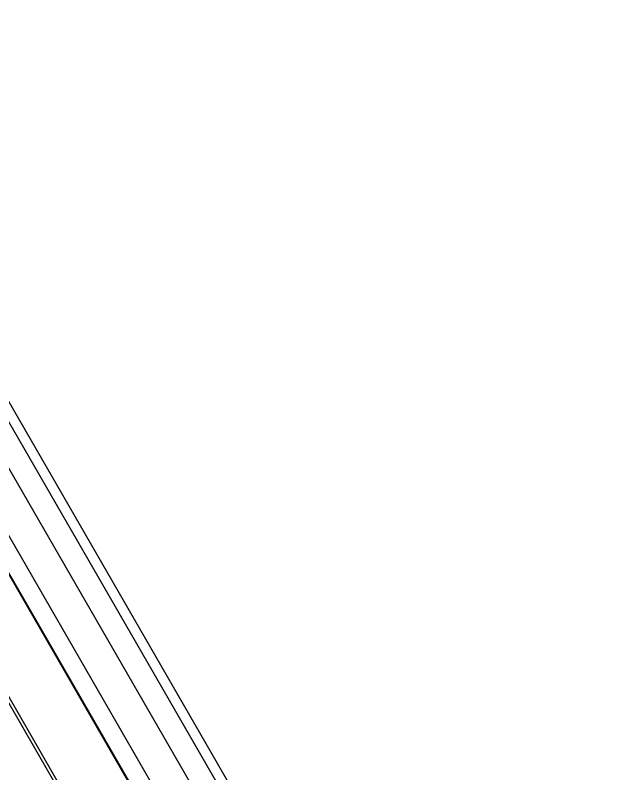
# Model space of a CAD drawing. Extents: x -976302 to -776254, y 5665 to 231437.
# Drawn here: x -792184.3 to -791813.3, y 91303.7 to 91776.9 of the extents above; entities that cross this region are included whole.
import ezdxf

# ---------------------------------------------------------------- set-up
doc = ezdxf.new("R2010")
doc.units = 0
doc.header["$LTSCALE"] = 1000
doc.header["$MEASUREMENT"] = 0
doc.layers.add('暖通', color=7, linetype='Continuous')

msp = doc.modelspace()

# ---------------------------------------------------------------- linework, layer by layer
at = {"layer": '暖通', "color": 7}
for p, q in [((-791818.85, 90883.08), (-792795.06, 92573.92)), ((-791818.85, 90883.08), (-792795.06, 92573.92)), ((-791813.33, 90886.27), (-792789.53, 92577.11)), ((-791813.33, 90886.27), (-792789.53, 92577.11)), ((-791894.14, 90984.73), (-792744.68, 92457.9)), ((-791894.14, 90984.73), (-792744.68, 92457.9)), ((-791926.84, 90999.28), (-792748.42, 92422.3)), ((-791926.84, 90999.28), (-792748.42, 92422.3)), ((-791938.21, 90994.87), (-792757.93, 92414.66)), ((-791938.21, 90994.87), (-792757.93, 92414.66)), ((-791937.84, 90995.08), (-792757.56, 92414.88)), ((-791937.84, 90995.08), (-792757.56, 92414.88)), ((-792790.18, 92390.06), (-791975.63, 90979.22)), ((-792790.18, 92390.06), (-791975.63, 90979.22)), ((-791972.86, 90978.49), (-792789.43, 92392.82)), ((-791972.86, 90978.49), (-792789.43, 92392.82))]:
    msp.add_line(p, q, dxfattribs=at)

doc.saveas('drawing.dxf')
